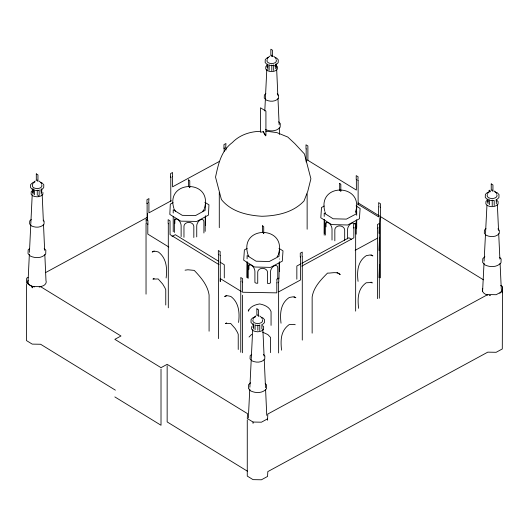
<?xml version="1.0" encoding="UTF-8"?>
<svg xmlns="http://www.w3.org/2000/svg" width="529" height="529" viewBox="0 0 529 529"><rect width="100%" height="100%" fill="white"/><g stroke="black" fill="none" stroke-linecap="round" stroke-linejoin="round"><path stroke-width="0.79" d="M26.45 284.357L26.45 340.57L32.223 344.114L40.607 344.26L115.388 390.157M32.586 188.767L32.586 193.105L32.329 192.47M33.148 192.027L33.148 189.164M33.228 194.031L33.228 188.873M34.57 194.857L34.57 189.693M37.255 195.32L37.255 190.162M38.333 196.16L38.333 195.512M39.159 195.71L39.159 189.904M41.123 191.3L41.123 189.818M41.202 193.951L41.202 188.793M41.765 192.873L41.765 189.184M146.037 294.144L146.037 223.502M147.115 220.375L147.115 203.123M147.803 223.972L147.803 234.109L168.824 247.017M148.927 202.713L148.927 212.85L171.277 200.716M161.014 369.044L161.014 425.256L114.839 396.915M165.762 305.021L165.762 289.819L164.942 287.816L162.694 284.073L158.184 278.948L152.881 279.114L154.197 278.399M166.119 277.976C167.349 268.613 166.582 257.98 158.323 251.949L154.944 251.222L152.18 252.002L154.151 250.931M167.151 365.711L167.151 421.924L247.526 471.253M168.301 307.805L168.301 223.899M170.781 201.688L170.781 177.01M172.586 176.6L172.586 186.823L219.588 161.299M173.221 231.762L173.221 216.288M173.221 213.028L173.221 209.768L182.28 215.336L195.505 215.567L205.14 210.337L205.55 202.7L205.55 206.773M174.372 232.469L174.372 221.472A4.933 2.757 61.5 0 1 177.751 219.522A4.933 2.757 61.5 0 1 181.13 225.618L181.13 236.615M174.848 223.463L174.848 218.748M183.966 237.356L183.966 226.359A4.933 4.02 3 0 1 188.893 222.418A4.933 4.02 3 0 1 193.826 226.531L193.826 237.528M196.735 236.893L196.735 225.896A4.933 2.929 -58.5 0 1 200.326 219.919A4.933 2.929 -58.5 0 1 203.916 221.995L203.916 232.991M205.192 231.352L205.239 216.678M205.497 225.665L205.55 215.733M209.087 331.207L209.087 294.99C207.599 285.071 200.901 277.375 194.236 270.392L187.914 269.777L185.064 270.174M218.503 338.62L218.503 254.713M219.284 227.682L219.284 192.311M220.269 255.183L220.269 281.534L220.276 278.585L241.303 291.486M224.151 151.314L224.151 148.021M224.289 277.917L224.289 264.745L220.09 262.172M225.962 150.031L225.962 147.611M238.229 349.497L238.229 334.288L237.409 332.285L235.16 328.549L230.651 323.424L225.347 323.589L226.663 322.875M238.579 322.452C239.816 313.089 239.048 302.456 230.789 296.425L227.41 295.698L224.646 296.478L226.617 295.407M240.761 352.281L240.761 281.633M242.54 352.757L242.54 295.195M242.527 282.109L242.527 292.246L276.812 292.861L276.812 282.724M279.153 262.715L279.014 278.36L277.771 279.014L277.771 268.018A4.933 2.969 -57.8 0 0 274.134 265.915A4.933 2.969 -57.8 0 0 270.504 271.866L270.504 282.863L269.261 283.518L267.575 283.478L267.575 272.481A4.933 4.02 4.3 0 0 262.649 268.329A4.933 4.02 4.3 0 0 257.729 272.23L257.729 283.227L256.043 283.187L254.905 282.466L254.905 271.47A4.933 2.718 62.1 0 0 251.573 265.346A4.933 2.718 62.1 0 0 248.24 267.277L248.24 278.267L247.103 277.553L247.103 262.08M247.103 258.82L247.103 255.56L256.043 261.194L269.261 261.524L279.014 256.367L279.59 248.736L279.59 251.996M247.268 419.881L247.268 476.093L253.041 479.638L261.425 479.783L267.562 476.45L267.813 471.61L487.778 352.149L496.156 352.294L502.292 348.961L502.55 287.908M248.921 264.553L248.921 269.268L247.684 269.922M253.041 423.418L253.014 422.03L247.268 418.505L247.526 413.665L167.151 364.336L161.014 367.668L114.839 339.327L120.976 335.994L40.607 286.672L32.223 286.52L26.45 282.975L26.708 278.142L28.063 277.401M253.074 327.365L253.074 323.682M253.735 328.972L253.649 324.052M255.104 329.812L255.104 324.661M257.841 330.288L257.841 325.137M259.785 330.671L259.785 324.872M261.875 328.893L261.875 324.475M267.178 67.315L267.178 64.439M267.529 420.251L267.813 414.022L487.778 294.554L496.156 294.706L502.266 291.386L502.55 286.533L500.632 285.356M267.734 66.879L267.734 64.088M267.813 69.511L267.813 64.564M269.135 70.317L269.135 64.657M270.544 352.638L270.544 337.429L267.839 334.579L262.556 332.126M271.06 325.381L271.06 311.588C269.36 306.846 264.249 304.849 259.693 303.937C255.19 304.671 250.032 306.489 248.332 311.184L248.405 309.796M271.794 70.78L271.794 65.12M273.678 70.529L273.678 64.862M274.293 65.986L274.293 65.358M275.616 66.165L275.616 64.009M275.695 68.796L275.695 64.485M276.508 68.353L276.508 63.87M278.624 352.955L278.624 282.314M279.517 262.272L279.517 271.701L279.59 261.769M281.031 323.193C279.821 313.499 280.496 303.256 289.317 297.45L292.907 296.848L295.85 297.728L293.992 296.59M281.554 350.172C280.529 340.279 280.515 330.876 289.171 324.614L293.959 324.376L295.248 324.727M296.842 279.206L296.842 266.034L300.459 264.07M300.479 256.611L300.479 280.006L278.849 291.757M302.284 340.107L302.284 256.195M306.159 161.94L306.159 149.026M307.137 229.229L307.137 193.865M307.918 160.194L307.878 145.958L306 144.807L306 148.629L306.417 148.887M312.15 333.151L312.15 296.934C313.704 287.088 320.805 279.874 327.491 273.116C331.776 273.301 336.563 271.245 340.22 274.472L337.026 272.514M324.211 235.141L324.211 219.667M324.211 216.407L324.211 213.154L333.151 218.781L346.369 219.118L356.123 213.954L356.698 206.323L356.698 209.583M324.29 233.382L324.35 219.495M325.355 235.074L325.355 224.865A4.933 2.718 62.1 0 1 328.681 222.934A4.933 2.718 62.1 0 1 332.014 229.057L332.014 240.054M326.036 226.855L326.036 222.14M334.837 240.814L334.837 229.817A4.933 4.02 4.3 0 1 339.757 225.916A4.933 4.02 4.3 0 1 344.683 230.069L344.683 240.278M347.613 238.877L347.613 229.454A4.933 2.969 -57.8 0 1 350.304 224.137A4.933 2.969 -57.8 0 1 354.397 223.853M353.848 227.622L353.848 237.852L301.788 266.12M355.653 311.118L355.653 227.212M356.196 234.188L356.262 220.302M356.361 179.84L356.361 190.07L307.395 160.016M356.625 228.502L356.625 219.859M356.698 227.503L356.698 220.17M356.698 215.283L356.698 211.21M358.067 281.355C356.85 271.661 357.531 261.419 366.346 255.613L369.943 255.004L372.879 255.891L371.027 254.753M358.126 204.994L358.126 180.316M358.589 308.334C357.558 298.442 357.551 289.039 366.2 282.777L370.994 282.539L372.284 282.889L371.047 282.136M377.508 298.667L377.508 228.019M378.625 206.766L378.625 216.903L357.597 204.002M379.319 298.25L379.319 227.609M380.384 277.884L380.384 207.236M487.374 202.204L487.374 199.301M487.963 201.721L487.963 198.904M488.042 203.837L488.042 199.486M489.431 204.69L489.431 199.618M492.221 205.814L492.221 200.101M494.192 205.55L494.192 200.557M496.228 201L496.228 199.552M496.314 203.758L496.314 199.407M502.266 292.762L502.292 291.373M379.029 250.462L379.558 237.23M379.035 277.646L379.531 264.692M247.241 261.908L247.103 277.553M27.971 283.094L29.36 254.218M29.445 252.399L30.781 224.514M30.821 223.694L32.209 194.784M248.359 417.89L249.774 389.053M249.867 387.241L251.235 359.396M251.275 358.576L252.69 329.732M264.791 110.938L265.413 98.301M265.432 97.772L266.801 69.623M482.587 291.433L484.028 263.019M484.114 261.233L485.503 233.798M485.543 232.991L486.945 205.378M42.955 192.549L42.856 194.361C40.422 197.357 35.866 197.324 32.626 195.756L31.138 194.156L31.231 191.696L32.335 190.665M147.267 220.163L147.611 213.564M251.692 326.585L251.592 329.084L253.113 330.718C256.426 332.318 261.081 332.351 263.568 329.296L263.667 326.796L262.655 325.705M379.042 233.322L379.862 217.664M32.289 185.229L33.439 182.445L35.231 181.03M279.358 258.926L279.491 259.071M204.564 207.884C212.684 178.921 164.942 179.774 173.909 208.466M278.3 254.694C287.809 225.42 239.141 224.871 247.843 254.264A15.473 8.933 0 0 0 248.894 256.32M355.409 212.281C364.944 183.675 317.281 182.036 324.753 211.064M267.343 58.812L268.018 57.549L269.797 56.167M253.246 318.643L253.946 317.347L255.778 315.932M487.553 193.588L489.219 191.538M249.047 337.046L251.751 334.295M41.844 189.455L43.695 187.722L43.808 184.793L42.135 183.001L40.64 182.465M31.264 219.489L29.743 220.91L29.624 223.939L31.449 225.903C35.43 227.827 41.031 227.86 44.019 224.19L44.132 221.168L43.219 220.183M29.67 248.511L28.176 249.906L28.03 253.622L30.272 256.029C35.165 258.397 42.036 258.443 45.706 253.933L45.851 250.224L44.165 248.412M267.476 65.034L265.836 66.561L265.743 68.353L265.743 68.988L267.218 70.569C270.418 72.123 274.928 72.149 277.335 69.193L277.434 66.766L276.449 65.708M276.33 64.432L278.168 62.72L278.274 59.837L276.621 58.064L275.14 57.535M265.869 93.626L264.368 95.035L264.249 98.01L266.054 99.955C269.988 101.859 275.53 101.892 278.485 98.262L278.598 95.286L277.242 93.825M262.529 324.436L264.427 322.67L264.54 319.701L262.834 317.863L261.3 317.321M251.725 354.298L250.171 355.752L250.052 358.827L251.916 360.831C255.983 362.795 261.696 362.834 264.751 359.085L264.87 356.01L263.475 354.509M250.607 382.798L248.57 384.695L248.425 388.465L250.713 390.931C255.705 393.345 262.728 393.391 266.477 388.789L266.623 385.013L265.247 383.538M487.685 199.81L485.972 201.41L485.873 203.295L485.873 203.936L487.414 205.589C490.78 207.223 495.508 207.249 498.034 204.148L498.133 201.628L497.108 200.524M496.982 199.42L498.907 197.621L499.019 194.632L497.286 192.768L494.952 191.934M486.006 228.667L484.425 230.141L484.306 233.236L486.197 235.273C490.33 237.276 496.136 237.309 499.237 233.501L499.356 230.406L497.934 228.878M484.868 256.717L482.805 258.648L482.653 262.45L484.981 264.95C490.052 267.403 497.181 267.449 500.989 262.774L501.135 258.972L499.74 257.471M188.595 186.711L189.177 186.367L189.766 187.478M171.026 177.162L170.583 177.407L170.583 173.585L172.58 172.494L172.342 176.448M224.402 148.173L223.952 148.418L223.952 144.596L225.949 143.511L225.711 147.459M147.366 203.275L146.969 203.486L146.969 199.664L148.966 198.58L148.682 202.561M173.056 202.647L170.312 204.134L169.822 214.417L180.792 221.148L196.795 221.433L208.452 215.098L208.942 204.816L204.829 202.296M45.58 272.587L147.214 217.393M172.031 236.476L175.317 234.691L218.695 261.313M300.723 256.757L300.274 257.001L300.274 253.179L302.277 252.095L302.039 256.049M354.093 227.774L353.65 228.019L353.65 224.197L355.647 223.112L355.409 227.06M301.907 263.283L348.902 237.759L351.375 239.28M277.064 282.876L276.773 279.206L278.77 278.122L278.77 281.944L278.373 282.162M377.759 228.171L377.468 224.508L379.465 223.423L379.465 227.245L379.075 227.457M355.164 250.316L377.521 238.169M267.529 418.875L261.425 422.195L253.041 422.043M324.277 206.026L321.5 207.494L320.805 217.769L331.617 224.587L347.613 224.99L359.416 218.748L360.11 208.466L356.057 205.913M247.169 248.438L244.391 249.906L243.697 260.182L254.509 267L270.504 267.403L282.301 261.161L283.002 250.878L278.948 248.326M268.633 57.423L267.099 57.899L265.267 59.612L265.155 62.495L266.808 64.267M34.835 182.108L32.507 182.836L30.649 184.561L30.543 187.491L32.209 189.283M39.192 287.042L43.318 285.759A9.251 5.343 0 0 0 45.983 280.641L44.833 254.568M489.226 191.994L487.295 192.596L485.371 194.394L485.258 197.383L486.991 199.241M255.533 316.904L252.994 317.691L251.096 319.463L250.991 322.432L252.697 324.264M263.211 131.708L260.499 132.243L260.499 107.797L265.922 111.13L265.922 135.569L263.211 131.708L265.538 135.86M339.684 189.944L340.259 189.871L340.835 190.982M262.576 232.357L263.151 232.277L263.72 233.395M260.255 131.324C249.972 131.542 239.597 134.981 232.37 142.526C220.99 151.056 218.404 164.01 215.528 177.103L221.393 199.519C231.147 211.673 246.997 215.349 261.848 216.268C277.09 215.892 293.211 212.565 304.003 200.974L307.772 191.333L310.9 178.782L304.44 153.959L294.832 143.624L287.783 137.051L276.852 132.594L265.816 131.152M269.777 65.325L273.262 65.391M35.212 190.354L38.736 190.42M490.099 200.352L493.755 200.418M255.758 325.361L259.355 325.421M265.558 129.565C270.233 131.734 276.707 131.483 280.152 127.251L280.297 123.594L278.631 121.809M34.312 286.983L30.239 285.528A9.251 5.343 0 0 1 28.116 280.33M271.39 55.988L272.481 56.656L272.481 50.215L270.855 49.217L270.855 55.657L271.661 55.128L272.461 56.643M356.625 179.695L356.209 179.437L356.209 175.615L358.087 176.772L357.862 180.455M378.883 206.621L378.612 202.633L380.49 203.784L380.49 207.606L380.12 207.381M358.193 202.931L483.466 279.821M168.559 223.754L168.143 223.496L168.143 219.674L170.021 220.831L170.06 234.598L219.032 264.652M218.768 254.568L218.345 254.31L218.345 250.488L220.229 251.645L220.004 255.328M146.302 223.357L146.03 219.37L147.908 220.52L147.908 224.342L147.538 224.117M241.026 281.494L240.755 277.507L242.632 278.657L242.632 282.479L242.262 282.255M494.159 190.989L495.99 192.45L496.718 193.753M259.752 316.005L261.557 317.486L262.272 318.802M273.645 56.239L275.391 57.674L276.085 58.97M39.12 181.103L40.892 182.578L41.593 183.9M497.366 204.842L498.556 230.432M498.708 233.673L499.892 259.091M500.09 263.343L501.28 288.894A9.601 5.541 0 0 1 499.812 293.324M276.7 69.947L277.837 95.313M277.976 98.52L279.147 124.659M279.292 127.925L279.59 134.459M262.867 329.17L264.083 356.037M264.229 359.257L265.512 387.731M265.584 389.357L266.761 415.391M42.175 194.275L43.358 221.195M43.504 224.415L44.648 250.336M41.646 184.806A4.814 2.777 0 0 1 37.896 188.516A4.814 2.777 0 0 1 32.322 185.679M175.562 211.157A15.473 8.933 0 0 1 174.173 209.153M276.138 59.85A4.761 2.751 0 0 1 271.529 63.553A4.761 2.751 0 0 1 267.317 59.691M490.548 295.645A9.601 5.541 0 0 1 489.166 295.466M487.626 295.116A9.601 5.541 0 0 1 482.739 288.563M496.771 194.639A4.992 2.883 0 0 1 491.937 198.52A4.992 2.883 0 0 1 487.52 194.474M262.324 319.708A4.913 2.837 0 0 1 257.57 323.53A4.913 2.837 0 0 1 253.219 319.549M204.373 208.671A15.473 8.933 0 0 1 202.693 211.263M325.553 213.233A15.473 8.933 0 0 1 324.951 211.851M278.003 255.355A15.473 8.933 0 0 1 277.13 256.658M32.196 286.506L32.196 287.882L32.223 286.52M36.303 173.889L36.303 180.501L37.116 179.953L37.949 181.507L37.949 174.901L36.303 173.889M188.595 179.853L188.595 186.446L189.177 186.367L189.766 187.742L189.766 180.885L188.595 179.853M256.876 308.817L256.876 315.416L257.702 314.881L258.555 316.448L258.555 309.849L256.876 308.817M262.576 225.757L262.576 232.621L263.151 232.277L263.72 233.659L263.72 226.802L262.576 225.757M339.684 183.345L339.684 190.209L340.259 189.871L340.835 191.247L340.835 184.39L339.684 183.345M491.236 183.927L491.243 190.433L492.076 189.918L492.942 191.478L492.942 184.971L491.236 183.927M489.675 190.261L488.836 190.777L490.509 191.809L489.675 190.261"/></g></svg>
